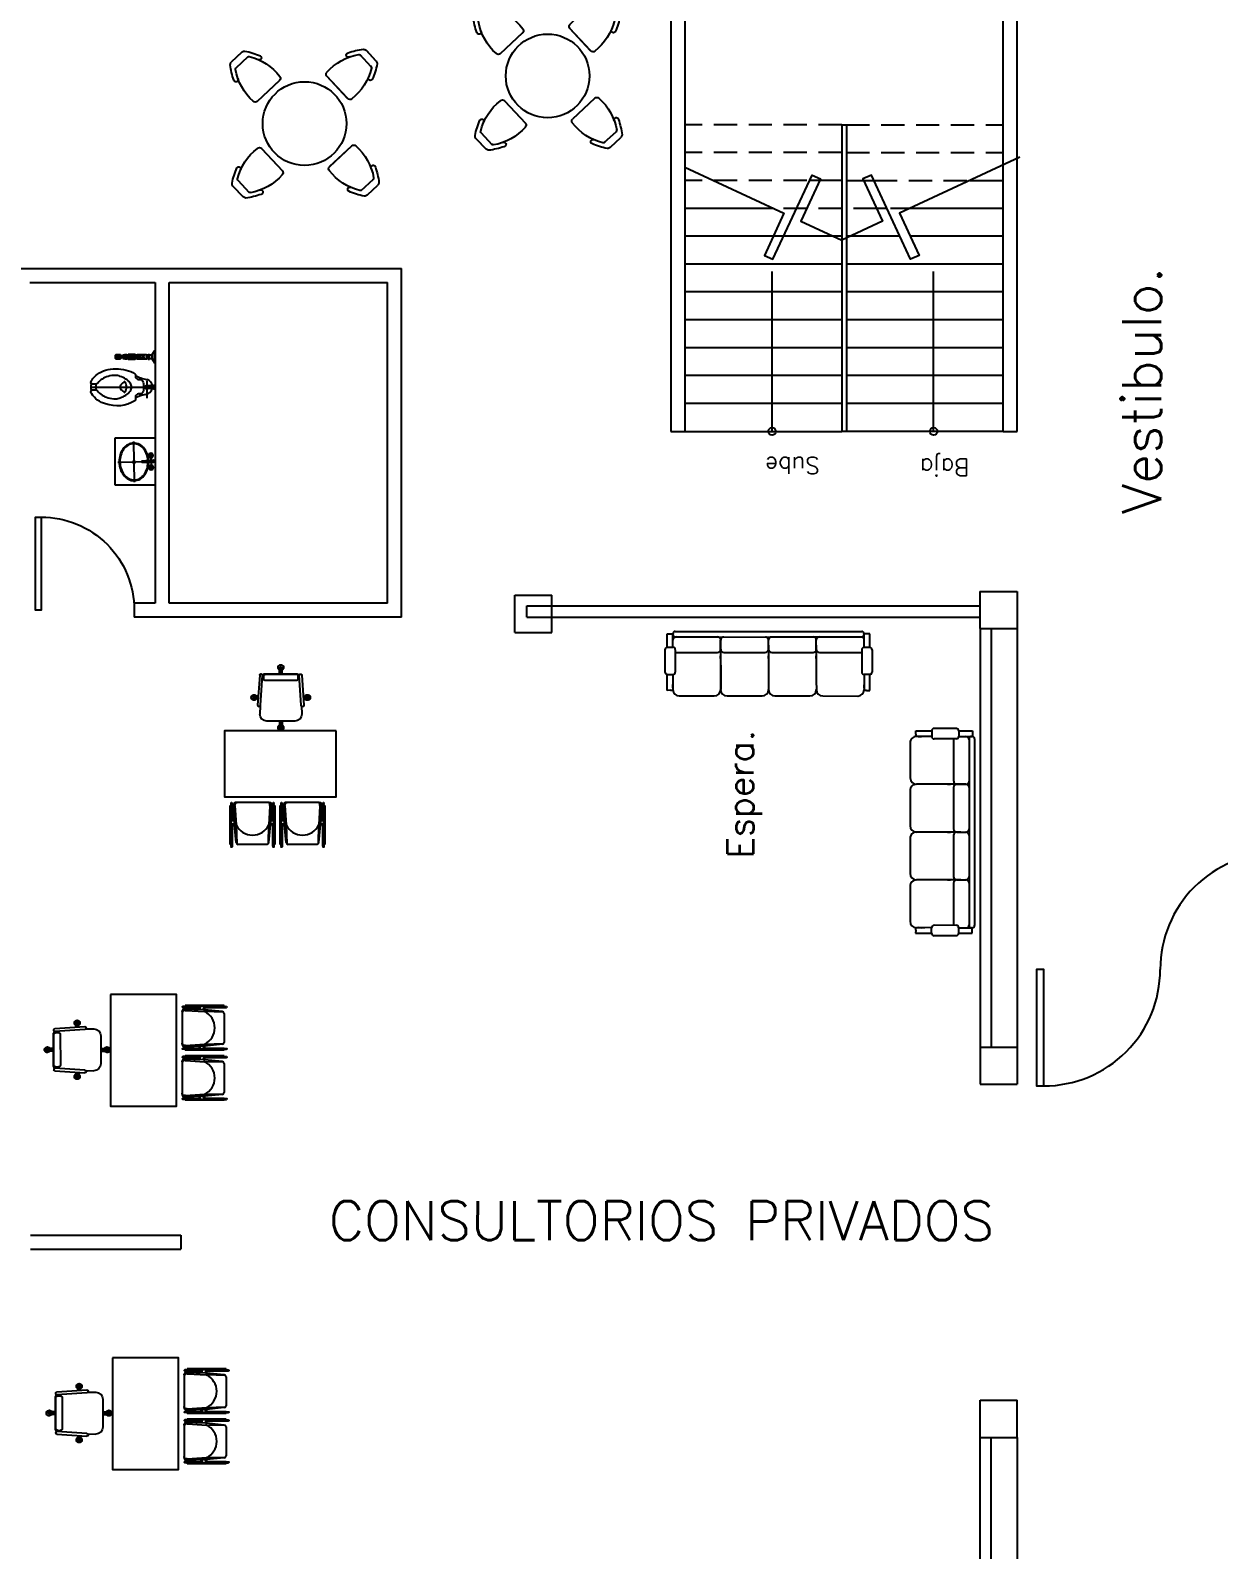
# Model space of a CAD drawing. Header units: millimetres. Extents: x -1615 to -538, y 177 to 397.
# Drawn here: x -789.29 to -776.51, y 286.72 to 303.07 of the extents above; entities that cross this region are included whole.
import ezdxf
from ezdxf.enums import TextEntityAlignment as Align

# ---------------------------------------------------------------- set-up
doc = ezdxf.new("R2010")
doc.units = ezdxf.units.MM
doc.linetypes.add('HIDDEN', pattern=[0.375, 0.25, -0.125])
for name, color, linetype in [('AUX', 8, 'Continuous'), ('LOCALES', 2, 'Continuous'), ('MOB', 7, 'Continuous'), ('MUEBLES', 9, 'Continuous'), ('MURETE', 2, 'Continuous'), ('MUROS', 1, 'Continuous'), ('MUROS2', 9, 'Continuous'), ('P-1', 1, 'Continuous'), ('PROY', 8, 'HIDDEN'), ('TEX', 2, 'Continuous'), ('VENTANAS', 4, 'Continuous')]:
    doc.layers.add(name, color=color, linetype=linetype)
doc.styles.add('ROMANS', font='ROMANS.shx')

# ---------------------------------------------------------------- blocks, each defined once
blk = doc.blocks.new('OVALIN')
for p, q in [((0, -0.482), (0, 0)), ((0.11, -0.04), (-0.11, -0.04)), ((0.27, -0.267), (-0.27, -0.267))]:
    blk.add_line(p, q)
blk.add_lwpolyline([(0.017, -0.071, -0.057947), (0.094, -0.084, -0.080358), (0.171, -0.123, -0.109726), (0.229, -0.189, -0.129522), (0.25, -0.266, -0.129491), (0.229, -0.343, -0.109705), (0.171, -0.409, -0.080358), (0.094, -0.448, -0.070455), (0, -0.462, -0.070437), (-0.094, -0.448, -0.080344), (-0.171, -0.409, -0.109805), (-0.23, -0.343, -0.12938), (-0.25, -0.266, -0.129412), (-0.23, -0.189, -0.109828), (-0.171, -0.123, -0.080344), (-0.094, -0.084, -0.058052), (-0.017, -0.071, -0.05693)], format="xyb")
at = {"elevation": 0.472}
blk.add_lwpolyline([(0.016, -0.081, -0.057902), (0.091, -0.094, -0.080358), (0.165, -0.131, -0.109781), (0.221, -0.194, -0.129604), (0.24, -0.266, -0.129578), (0.221, -0.338, -0.109763), (0.165, -0.401, -0.080358), (0.091, -0.438, -0.070455), (0, -0.452, -0.070437), (-0.091, -0.438, -0.080344), (-0.165, -0.401, -0.109849), (-0.221, -0.338, -0.129486), (-0.24, -0.266, -0.129512), (-0.221, -0.194, -0.109867), (-0.165, -0.131, -0.080344), (-0.091, -0.094, -0.058006), (-0.016, -0.081, -0.05693)], format="xyb", dxfattribs=at)
for points in [[(-0.105, -0.04, 0.119733), (-0.08, -0.065, 0.119733), (-0.055, -0.04, 0.119733), (-0.08, -0.014, 0.119733)], [(0.105, -0.04, -0.119733), (0.08, -0.065, -0.119733), (0.055, -0.04, -0.119733), (0.08, -0.014, -0.119733)]]:
    blk.add_lwpolyline(points, format="xyb", close=True)
blk.add_lwpolyline([(-0.02, -0.007), (-0.013, -0.157), (0.012, -0.157), (0.02, -0.007)], close=True)
for centre, radius in [((-0.08, -0.04), 0.03), ((-0.08, -0.04), 0.00268), ((0.08, -0.04), 0.03), ((0.08, -0.04), 0.00268), ((0, -0.266, 0.472), 0.0157)]:
    blk.add_circle(centre, radius)
blk = doc.blocks.new('SILLON4')
at = {"layer": 'MOB'}
for p, q in [((0.609, 1.016), (0.262, 0.867)), ((0.719, 0.998), (0.696, 0.988)), ((0.719, 0.998), (0.751, 1.012)), ((0.751, 1.012), (0.818, 0.854)), ((0.706, 0.964), (0.699, 0.98)), ((0.763, 0.83), (0.706, 0.964)), ((0.706, 0.964), (0.72, 0.932)), ((0.763, 0.83), (0.706, 0.964)), ((0.818, 0.854), (0.763, 0.83)), ((0.947, 0.62), (0.852, 0.84)), ((0.136, 0.814), (-0.211, 0.665)), ((0.414, 0.34), (0.226, 0.778)), ((0.436, 0.289), (0.226, 0.777)), ((0.844, 0.576), (0.75, 0.797)), ((-0.337, 0.611), (-0.684, 0.462)), ((-0.059, 0.137), (-0.247, 0.575)), ((0.825, 0.6), (0.415, 0.424)), ((0.933, 0.586), (0.878, 0.562)), ((0.878, 0.562), (0.909, 0.492)), ((0.909, 0.491), (0.936, 0.428)), ((0.933, 0.586), (0.991, 0.452)), ((-0.81, 0.408), (-1.156, 0.26)), ((-0.81, 0.408), (-1.156, 0.26)), ((0.922, 0.396), (-0.922, -0.396)), ((-0.684, 0.29), (-0.72, 0.372)), ((0.898, 0.451), (-0.061, 0.038)), ((0.352, 0.398), (-0.058, 0.222)), ((0.358, 0.471), (0.37, 0.443)), ((0.397, 0.38), (0.436, 0.29)), ((0.891, 0.446), (0.481, 0.271)), ((0.991, 0.452), (0.936, 0.428)), ((-1.219, 0.167), (-1.251, 0.154)), ((-1.219, 0.167), (-1.196, 0.177)), ((-1.185, 0.154), (-1.192, 0.169)), ((-1.157, 0.087), (-1.192, 0.169)), ((-0.531, -0.066), (-0.696, 0.317)), ((-0.121, 0.195), (-0.531, 0.019)), ((-0.115, 0.268), (-0.103, 0.24)), ((-0.076, 0.177), (-0.037, 0.087)), ((-1.251, 0.154), (-1.183, -0.004)), ((-1.128, 0.02), (-1.185, 0.154)), ((-1.185, 0.154), (-1.172, 0.121)), ((-1.183, -0.004), (-1.128, 0.02)), ((-1, -0.214), (-1.094, 0.006)), ((-0.041, 0.047), (-0.945, -0.341)), ((-0.588, 0.065), (-0.576, 0.037)), ((-1.102, -0.258), (-1.197, -0.038)), ((-0.594, -0.008), (-1.013, -0.188)), ((-0.549, -0.026), (-0.51, -0.116)), ((-0.464, -0.135), (-0.534, -0.165)), ((-1.068, -0.272), (-1.013, -0.248)), ((-1.068, -0.272), (-1.011, -0.406)), ((-1.013, -0.248), (-0.955, -0.383)), ((-1.012, -0.251), (-0.979, -0.328)), ((-1.011, -0.406), (-0.956, -0.382)), ((-0.956, -0.382), (-0.959, -0.375))]:
    blk.add_line(p, q, dxfattribs=at)
for centre, radius, start, end in [((0.636, 0.953), 0.0686, 23.2236, 113.2236), ((0.163, 0.751), 0.0686, 23.2236, 113.2236), ((0.163, 0.751), 0.0686, 23.2236, 113.2236), ((0.289, 0.804), 0.0686, 113.2236, 203.2236), ((0.773, 0.807), 0.0257, 113.2236, 203.2236), ((0.829, 0.83), 0.0257, 23.2236, 113.2236), ((-0.184, 0.602), 0.0686, 113.2236, 203.2236), ((-0.31, 0.548), 0.0686, 23.2236, 113.2236), ((-0.31, 0.548), 0.0686, 23.2236, 113.2236), ((0.868, 0.586), 0.0257, 203.2236, 293.2236), ((0.877, 0.478), 0.0343, 293.2236, 23.2236), ((0.923, 0.61), 0.0257, 293.2236, 23.2236), ((-0.783, 0.345), 0.0686, 23.2236, 113.2236), ((-0.783, 0.345), 0.0686, 23.2236, 113.2236), ((-0.656, 0.399), 0.0686, 113.2236, 203.2236), ((0.365, 0.366), 0.0343, 23.2236, 113.2236), ((0.429, 0.392), 0.0343, 113.2236, 203.2236), ((0.908, 0.427), 0.0257, 23.2236, 113.2236), ((0.912, 0.419), 0.0257, 293.2236, 23.2236), ((-1.129, 0.197), 0.0686, 113.2236, 203.2236), ((-0.107, 0.163), 0.0343, 23.2236, 113.2236), ((-0.044, 0.19), 0.0343, 113.2236, 203.2236), ((0.404, 0.276), 0.0343, 293.2236, 23.2236), ((0.467, 0.302), 0.0343, 203.2236, 293.2236), ((-1.118, -0.004), 0.0257, 23.2236, 113.2236), ((-0.517, -0.012), 0.0343, 113.2236, 203.2236), ((-0.069, 0.073), 0.0343, 293.2236, 23.2236), ((-0.006, 0.1), 0.0343, 203.2236, 293.2236), ((-1.173, -0.028), 0.0257, 113.2236, 203.2236), ((-0.58, -0.039), 0.0343, 23.2236, 113.2236), ((-0.541, -0.13), 0.0343, 293.2236, 23.2236), ((-0.478, -0.103), 0.0343, 203.2236, 293.2236), ((-1.078, -0.248), 0.0257, 203.2236, 293.2236), ((-1.023, -0.224), 0.0257, 293.2236, 23.2236), ((-0.955, -0.318), 0.0257, 203.2236, 293.2236), ((-0.935, -0.365), 0.0257, 113.2236, 203.2236), ((-0.932, -0.372), 0.0257, 203.2236, 293.2236)]:
    blk.add_arc(centre, radius, start, end, dxfattribs=at)
blk = doc.blocks.new('A$C63B07002')
at = {"layer": 'MOB', "xscale": -1, "rotation": 51.18713273036943}
blk.add_blockref('SILLON4', (1.259, 0.489), dxfattribs=at)
blk = doc.blocks.new('SILLA-1')
for p, q in [((-0.269, 0.182), (-0.29, -0.118)), ((-0.1, 0.244), (-0.189, 0.252)), ((-0.108, 0.254), (-0.108, 0.256)), ((-0.093, 0.239), (0.228, 0.195)), ((0.23, 0.225), (-0.091, 0.269)), ((-0.024, 0.26), (-0.021, 0.302)), ((-0.021, 0.302), (0.009, 0.3)), ((-0.017, 0.259), (-0.014, 0.302)), ((-0.002, 0.256), (0.001, 0.301)), ((0.006, 0.255), (0.009, 0.3)), ((0.167, 0.167), (0.144, -0.162)), ((0.217, 0.183), (0.188, 0.185)), ((0.215, -0.18), (0.24, 0.174)), ((0.239, 0.204), (0.239, 0.214)), ((-0.346, 0.052), (-0.348, 0.022)), ((-0.28, 0.024), (-0.348, 0.029)), ((-0.28, 0.017), (-0.348, 0.022)), ((-0.279, 0.04), (-0.347, 0.044)), ((-0.278, 0.047), (-0.346, 0.052)), ((0.213, -0.167), (0.236, 0.162)), ((0.228, 0.005), (0.296, 0)), ((0.229, 0.012), (0.297, 0.007)), ((0.297, 0.007), (0.295, -0.022)), ((0.227, -0.01), (0.295, -0.015)), ((0.227, -0.018), (0.295, -0.022)), ((-0.131, -0.202), (-0.22, -0.198)), ((-0.14, -0.211), (-0.14, -0.214)), ((0.199, -0.228), (-0.125, -0.228)), ((-0.123, -0.199), (0.201, -0.199)), ((-0.058, -0.228), (-0.06, -0.271)), ((-0.06, -0.271), (-0.031, -0.273)), ((-0.05, -0.228), (-0.053, -0.272)), ((-0.035, -0.228), (-0.038, -0.273)), ((-0.027, -0.228), (-0.031, -0.273)), ((0.192, -0.186), (0.163, -0.184)), ((0.21, -0.209), (0.21, -0.219))]:
    blk.add_line(p, q)
for points in [[(-0.376, 0.054), (-0.378, 0.024)], [(-0.278, 0.047), (-0.28, 0.017)], [(0.229, 0.012), (0.227, -0.018)]]:
    blk.add_lwpolyline(points)
for centre, radius, start, end in [((-0.006, 0.301), 0.03, 296.0766, 236.0766), ((-0.194, 0.177), 0.075, 86.0766, 176.0766), ((-0.092, 0.253), 0.016, 86.0766, 176.0766), ((-0.092, 0.255), 0.016, 176.0766, 266.0766), ((-0.006, 0.301), 0.0102, 356.0766, 176.0766), ((0.187, 0.165), 0.02, 86.0766, 176.0766), ((0.216, 0.163), 0.02, 356.0766, 86.0766), ((0.218, 0.174), 0.0215, 359.1541, 79.6333), ((0.229, 0.205), 0.01, 266.0766, 356.0766), ((0.229, 0.215), 0.01, 356.0766, 86.0766), ((-0.347, 0.037), 0.03, 26.0766, 326.0766), ((-0.347, 0.037), 0.0102, 86.0766, 266.0766), ((0.296, -0.007), 0.03, 206.0766, 146.0766), ((0.296, -0.007), 0.0102, 266.0766, 86.0766), ((-0.215, -0.123), 0.075, 176.0766, 266.0766), ((0.164, -0.164), 0.02, 176.0766, 266.0766), ((-0.124, -0.215), 0.016, 86.0766, 176.0766), ((-0.124, -0.212), 0.016, 176.0766, 266.0766), ((-0.045, -0.272), 0.03, 116.0766, 56.0766), ((-0.045, -0.272), 0.0102, 176.0766, 356.0766), ((0.193, -0.166), 0.02, 266.0766, 356.0766), ((0.194, -0.177), 0.0215, 272.5199, 352.9991), ((0.2, -0.218), 0.01, 266.0766, 356.0766), ((0.2, -0.209), 0.01, 356.0766, 86.0766)]:
    blk.add_arc(centre, radius, start, end)
blk = doc.blocks.new('8140127')
at = {"layer": 'MOB'}
for p, q in [((-0.248, 0.462), (-0.248, 0.042)), ((-0.248, 0.462), (-0.238, 0.462)), ((-0.248, 0.462), (-0.238, 0.462)), ((-0.248, 0.462), (-0.238, 0.462)), ((-0.248, 0.462), (-0.238, 0.462)), ((-0.248, 0.462), (-0.238, 0.462)), ((-0.248, 0.042), (-0.248, 0.462)), ((-0.238, 0.479), (-0.238, 0.487)), ((-0.238, 0.479), (-0.238, 0.48)), ((-0.238, 0.462), (-0.238, 0.48)), ((-0.238, 0.262), (-0.238, 0.48)), ((-0.238, 0.462), (-0.238, 0.432)), ((-0.228, 0.483), (-0.228, 0.487)), ((-0.228, 0.48), (-0.228, 0.483)), ((-0.228, 0.48), (-0.228, 0.477)), ((-0.228, 0.262), (-0.228, 0.48)), ((-0.228, 0.48), (-0.228, 0.262)), ((-0.184, 0.443), (-0.203, 0.252)), ((-0.184, 0.443), (-0.184, 0.443)), ((-0.178, 0.456), (-0.183, 0.252)), ((-0.164, 0.462), (0.148, 0.462)), ((0.167, 0.252), (0.161, 0.456)), ((0.168, 0.443), (0.187, 0.252)), ((0.212, 0.479), (0.212, 0.487)), ((0.212, 0.462), (0.212, 0.479)), ((0.212, 0.462), (0.212, 0.262)), ((0.212, 0.279), (0.212, 0.462)), ((0.222, 0.479), (0.222, 0.487)), ((0.222, 0.273), (0.222, 0.487)), ((0.222, 0.479), (0.222, 0.262)), ((0.222, 0.462), (0.232, 0.462)), ((0.232, 0.462), (0.232, 0.042)), ((-0.238, 0.262), (-0.238, 0.185)), ((-0.238, 0.185), (-0.238, 0.024)), ((-0.228, 0.205), (-0.228, 0.205)), ((-0.228, 0.185), (-0.228, 0.023)), ((-0.228, 0.023), (-0.228, 0.185)), ((-0.218, 0.252), (-0.203, 0.252)), ((-0.218, 0.252), (-0.203, 0.252)), ((-0.204, 0.242), (-0.218, 0.242)), ((-0.205, 0.205), (-0.218, 0.205)), ((-0.205, 0.195), (-0.218, 0.195)), ((-0.204, 0.242), (-0.211, 0.034)), ((-0.204, 0.242), (-0.203, 0.252)), ((-0.195, 0.052), (-0.183, 0.252)), ((-0.183, 0.252), (-0.183, 0.252)), ((0.181, 0.045), (0.167, 0.252)), ((0.187, 0.252), (0.195, 0.034)), ((0.202, 0.252), (0.187, 0.252)), ((0.187, 0.252), (0.202, 0.252)), ((0.202, 0.242), (0.187, 0.242)), ((0.188, 0.205), (0.202, 0.205)), ((0.189, 0.195), (0.202, 0.195)), ((0.212, 0.262), (0.212, 0.279)), ((0.212, 0.185), (0.212, 0.024)), ((0.222, 0.252), (0.222, 0.273)), ((0.222, 0.265), (0.222, 0.168)), ((0.222, 0.242), (0.222, 0.265)), ((0.222, 0.252), (0.222, 0.242)), ((0.222, 0.242), (0.222, 0.205)), ((0.222, 0.185), (0.222, 0.024)), ((-0.248, 0.042), (-0.238, 0.042)), ((-0.248, 0.042), (-0.238, 0.042)), ((-0.248, 0.042), (-0.238, 0.042)), ((-0.248, 0.042), (-0.238, 0.042)), ((-0.248, 0.042), (-0.238, 0.042)), ((-0.238, 0.042), (-0.238, 0.072)), ((-0.238, 0.042), (-0.238, 0.023)), ((-0.238, 0.024), (-0.238, 0.017)), ((-0.238, 0.024), (-0.238, 0.023)), ((-0.228, 0.024), (-0.228, 0.017)), ((-0.228, 0.024), (-0.228, 0.023)), ((-0.195, 0.042), (-0.195, 0.052)), ((-0.195, 0.042), (-0.195, 0.032)), ((-0.183, 0.012), (-0.192, 0.012)), ((-0.183, 0.012), (-0.166, 0.012)), ((-0.175, 0.012), (0.161, 0.012)), ((-0.166, 0.012), (-0.166, 0.013)), ((0.167, 0.012), (0.156, 0.012)), ((0.167, 0.012), (0.175, 0.012)), ((0.181, 0.045), (0.181, 0.032)), ((0.212, 0.024), (0.212, 0.017)), ((0.222, 0.042), (0.232, 0.042)), ((0.222, 0.024), (0.222, 0.017))]:
    blk.add_line(p, q, dxfattribs=at)
for centre in [(-0.233, 0.487), (0.217, 0.487), (-0.233, 0.017), (0.217, 0.017)]:
    blk.add_circle(centre, 0.005, dxfattribs=at)
for centre, radius, start, end in [((-0.164, 0.442), 0.02, 90, 177.2737), ((-0.008, 0.168), 0.194, 25.6954, 154.3046), ((0.148, 0.442), 0.02, 2.7263, 90), ((-0.218, 0.262), 0.02, 180, 270), ((-0.218, 0.185), 0.02, 90, 180), ((-0.218, 0.262), 0.01, 180, 270), ((-0.218, 0.262), 0.01, 180, 270), ((-0.218, 0.185), 0.01, 90, 180), ((0.202, 0.262), 0.01, 270, 0), ((0.202, 0.262), 0.02, 270, 360), ((0.202, 0.185), 0.02, 0, 90), ((0.202, 0.185), 0.01, 360, 90), ((-0.192, 0.032), 0.02, 175.2364, 270), ((-0.175, 0.032), 0.02, 180, 270), ((0.161, 0.032), 0.02, 270, 0), ((0.175, 0.032), 0.02, 270, 4.7636)]:
    blk.add_arc(centre, radius, start, end, dxfattribs=at)
blk = doc.blocks.new('8360154')
at = {"layer": 'MOB'}
for p, q in [((-0.114, 0.198), (-0.128, 0.198)), ((-0.128, 0.198), (-0.114, 0.198)), ((-0.128, 0.198), (0.05, 0.198)), ((-0.114, 0.279), (-0.119, 0.279)), ((-0.114, 0.279), (-0.119, 0.279)), ((-0.114, 0.279), (0.041, 0.279)), ((0.036, 0.279), (-0.114, 0.279)), ((0.05, 0.198), (0.037, 0.198)), ((-0.204, -0.221), (-0.204, -0.221)), ((-0.204, -0.221), (-0.204, -0.221)), ((-0.204, -0.221), (-0.204, -0.221)), ((-0.204, -0.221), (-0.204, -0.221)), ((-0.204, -0.221), (-0.204, -0.221)), ((-0.204, -0.221), (-0.204, -0.221)), ((-0.202, -0.221), (-0.204, -0.221)), ((-0.202, -0.221), (0.126, -0.221)), ((-0.198, -0.221), (0.126, -0.221)), ((0.124, -0.221), (0.126, -0.221)), ((0.126, -0.221), (0.126, -0.221)), ((0.126, -0.221), (0.126, -0.221))]:
    blk.add_line(p, q, dxfattribs=at)
for centre, radius, start, end in [((0.352, -0.134), 0.589, 146.769, 185.5261), ((0.549, -0.225), 0.852, 144.8892, 156.6032), ((-0.111, 0.225), 0.0546, 97.7265, 132.0881), ((-0.123, 0.179), 0.0202, 105.2359, 150.5078), ((0.022, 0.199), 0.0819, 54.5973, 77.0407), ((0.045, 0.179), 0.0196, 28.6466, 75.2389), ((-0.436, -0.136), 0.595, 354.6785, 33.3393), ((-0.601, -0.215), 0.825, 23.8528, 35.6459), ((-0.21, 0.107), 0.0236, 163.1411, 326.8155), ((0.133, 0.106), 0.0248, 189.0366, 31.7969), ((-0.204, -0.191), 0.03, 180, 270), ((0.126, -0.191), 0.03, 270, 360)]:
    blk.add_arc(centre, radius, start, end, dxfattribs=at)
blk = doc.blocks.new('A$C212E4BCC')
at = {"layer": 'MOB', "linetype": 'Continuous'}
blk.add_circle((1.028, 1.028), 0.45, dxfattribs=at)
at = {"layer": 'MOB', "xscale": -1}
for p, rotation in [((0.996, 1.775), 356.1272636106476), ((0.281, 0.996), 86.12726361064757), ((1.775, 1.06), 266.1272636106476), ((1.06, 0.281), 176.1272636106476)]:
    blk.add_blockref('8360154', p, dxfattribs=dict(at, rotation=rotation))

msp = doc.modelspace()

# ---------------------------------------------------------------- hatches: boundary and pattern name
at = {"layer": 'MOB'}
h = msp.add_hatch(dxfattribs=at)
h.set_pattern_fill('AR-SAND', color=3, scale=0.03, style=0)
h.set_pattern_definition([(37.5, (-1402.8785, 253.7085), (-0.048001, 1.4682397), [0, -1.15824, 0, -1.2954, 0, -1.23825]), (7.5, (-1402.8785, 253.7085), (1.34857, 2.1504753), [0, -0.62484, 0, -1.04394, 0, -0.40005]), (327.5, (-1403.8158, 253.7085), (2.372977, 0.0043116), [0, -0.381, 0, -1.3716, 0, -1.7907]), (317.5, (-1403.8158, 253.7085), (2.2906694, 0.668788), [0, -0.1905, 0, -0.89916, 0, -1.0287])])
h.paths.add_polyline_path([(-758.837, 347.215), (-812.758, 335.518), (-812.758, 334.673), (-803.9, 334.673), (-803.9, 329.947), (-799.313, 325.307), (-782.89, 325.307), (-782.89, 328.837), (-770.72, 328.837), (-770.72, 325.456), (-758.098, 325.456), (-758.098, 303.87), (-760.597, 303.87), (-760.597, 297.006), (-760.508, 297.006), (-760.508, 296.905), (-758.397, 296.905), (-758.397, 296.975), (-757.997, 296.975), (-757.997, 296.575), (-758.097, 296.575), (-758.097, 283.471), (-757.975, 283.471), (-757.975, 283.071), (-758.375, 283.071), (-758.375, 283.155), (-760.375, 283.155), (-760.375, 283.044), (-760.597, 283.044), (-760.597, 279.854), (-760.455, 279.854), (-760.455, 279.705), (-746.972, 279.705), (-746.972, 272.855), (-749.274, 272.855), (-749.274, 265.205), (-745.307, 265.205), (-745.307, 253.28), (-736.306, 250.855), (-741.501, 261.951)])
h.paths.add_polyline_path([(-804.753, 325.526), (-813.904, 325.526), (-813.904, 323.04), (-804.753, 323.04, 1)])
h.paths.add_polyline_path([(-793.647, 300.355), (-811.904, 300.355, 0.414214), (-813.754, 298.505), (-813.754, 296.366, 0.414214), (-811.904, 294.516), (-809.75, 294.516), (-812.618, 297.384), (-810.638, 299.364), (-808.978, 297.704), (-806.998, 299.684), (-805.338, 298.024), (-803.678, 299.684), (-798.51, 294.516), (-796.147, 294.516), (-796.147, 296.613), (-796.208, 296.613), (-796.208, 297.013), (-795.808, 297.013), (-795.808, 296.905), (-793.688, 296.905), (-793.688, 297.074), (-793.647, 297.074)])
h.paths.add_polyline_path([(-803.388, 289.162), (-812.035, 289.162, 1), (-812.035, 285.962), (-803.388, 285.962, 1)])
h.paths.add_polyline_path([(-799.655, 280.258, 0.414214), (-800.005, 280.608), (-808.772, 280.608), (-808.772, 279.83), (-808.372, 279.83), (-808.372, 279.73), (-805.772, 279.73), (-805.772, 279.83), (-805.372, 279.83), (-805.372, 279.73), (-802.772, 279.73), (-802.772, 279.83), (-802.372, 279.83), (-802.372, 279.73), (-799.772, 279.73), (-799.772, 279.83), (-799.655, 279.83)], flags=17)
h.paths.add_polyline_path([(-808.722, 254.706), (-812.247, 254.706), (-812.247, 274.904), (-810.647, 274.904), (-810.647, 280.608), (-810.904, 280.608, 0.414214), (-813.754, 277.758), (-813.754, 253.219, 0.315329), (-806.85, 243.36), (-785.107, 237.258, 0.496821), (-778.947, 241.928), (-778.947, 245.98), (-808.722, 245.98)])
h.paths.add_polyline_path([(-753.647, 257.705), (-763.747, 257.705), (-763.747, 261.081), (-765.147, 261.081), (-765.147, 257.78, -1), (-770.297, 257.78), (-770.297, 261.081), (-772.147, 261.08), (-772.147, 257.774, 0.413999), (-767.725, 253.355), (-753.647, 253.355)], flags=17)
h.paths.add_polyline_path([(-754.727, 229.822, 0.978274), (-755.051, 228.667), (-737.051, 223.615), (-736.65, 225.175)])
h = msp.add_hatch(dxfattribs=at)
h.set_pattern_fill('GRASS', color=3, scale=0.05, style=0)
h.set_pattern_definition([(90, (-1505.3727, 255.352), (-0.898025, 0.898025), [0.238125, -1.557925]), (45, (-1505.3727, 255.352), (-0.8980256, 0.8980256), [0.238125, -1.031875]), (135, (-1505.3727, 255.352), (-0.8980256, -0.8980256), [0.238125, -1.031875])])
h.paths.add_polyline_path([(-758.837, 347.215), (-812.758, 335.518), (-812.758, 334.673), (-803.9, 334.673), (-803.9, 329.947), (-799.313, 325.307), (-782.89, 325.307), (-782.89, 328.837), (-770.72, 328.837), (-770.72, 325.456), (-758.098, 325.456), (-758.098, 303.87), (-760.597, 303.87), (-760.597, 297.006), (-760.508, 297.006), (-760.508, 296.905), (-758.397, 296.905), (-758.397, 296.975), (-757.997, 296.975), (-757.997, 296.575), (-758.097, 296.575), (-758.097, 283.471), (-757.975, 283.471), (-757.975, 283.071), (-758.375, 283.071), (-758.375, 283.155), (-760.375, 283.155), (-760.375, 283.044), (-760.597, 283.044), (-760.597, 279.854), (-760.455, 279.854), (-760.455, 279.705), (-746.972, 279.705), (-746.972, 272.855), (-749.274, 272.855), (-749.274, 265.205), (-745.307, 265.205), (-745.307, 253.28), (-736.306, 250.855), (-741.501, 261.951)])
h.paths.add_polyline_path([(-804.753, 325.526), (-813.904, 325.526), (-813.904, 323.04), (-804.753, 323.04, 1)])
h.paths.add_polyline_path([(-793.647, 300.355), (-811.904, 300.355, 0.414214), (-813.754, 298.505), (-813.754, 296.366, 0.414214), (-811.904, 294.516), (-809.75, 294.516), (-812.618, 297.384), (-810.638, 299.364), (-808.978, 297.704), (-806.998, 299.684), (-805.338, 298.024), (-803.678, 299.684), (-798.51, 294.516), (-796.147, 294.516), (-796.147, 296.613), (-796.208, 296.613), (-796.208, 297.013), (-795.808, 297.013), (-795.808, 296.905), (-793.688, 296.905), (-793.688, 297.074), (-793.647, 297.074)])
h.paths.add_polyline_path([(-803.388, 289.162), (-812.035, 289.162, 1), (-812.035, 285.962), (-803.388, 285.962, 1)])
h.paths.add_polyline_path([(-799.655, 280.258, 0.414214), (-800.005, 280.608), (-808.772, 280.608), (-808.772, 279.83), (-808.372, 279.83), (-808.372, 279.73), (-805.772, 279.73), (-805.772, 279.83), (-805.372, 279.83), (-805.372, 279.73), (-802.772, 279.73), (-802.772, 279.83), (-802.372, 279.83), (-802.372, 279.73), (-799.772, 279.73), (-799.772, 279.83), (-799.655, 279.83)], flags=17)
h.paths.add_polyline_path([(-808.722, 254.706), (-812.247, 254.706), (-812.247, 274.904), (-810.647, 274.904), (-810.647, 280.608), (-810.904, 280.608, 0.414214), (-813.754, 277.758), (-813.754, 253.219, 0.315329), (-806.85, 243.36), (-785.107, 237.258, 0.496821), (-778.947, 241.928), (-778.947, 245.98), (-808.722, 245.98)])
h.paths.add_polyline_path([(-753.647, 257.705), (-763.747, 257.705), (-763.747, 261.081), (-765.147, 261.081), (-765.147, 257.78, -1), (-770.297, 257.78), (-770.297, 261.081), (-772.147, 261.08), (-772.147, 257.774, 0.413999), (-767.725, 253.355), (-753.647, 253.355)], flags=17)
h.paths.add_polyline_path([(-754.727, 229.822, 0.978274), (-755.051, 228.667), (-737.051, 223.615), (-736.65, 225.175)])

# ---------------------------------------------------------------- linework, layer by layer
at = {"layer": 'AUX'}
for p, q in [((-780.797, 301.453), (-780.907, 301.453)), ((-780.325, 301.453), (-780.214, 301.453)), ((-779.183, 301.453), (-778.823, 301.453)), ((-781.295, 301.153), (-782.248, 301.153)), ((-780.075, 301.153), (-780.185, 301.153)), ((-778.823, 301.153), (-779.826, 301.153)), ((-780.561, 300.853), (-782.248, 300.853)), ((-779.935, 300.853), (-780.511, 300.853)), ((-778.823, 300.853), (-779.824, 300.853)), ((-781.31, 298.753), (-781.31, 300.472)), ((-778.823, 300.553), (-780.511, 300.553)), ((-779.573, 298.753), (-779.573, 300.472)), ((-778.823, 300.253), (-780.511, 300.253)), ((-778.823, 299.953), (-780.511, 299.953)), ((-778.823, 299.653), (-780.511, 299.653)), ((-778.823, 299.353), (-780.511, 299.353)), ((-778.823, 299.053), (-780.511, 299.053)), ((-778.823, 298.753), (-780.511, 298.753))]:
    msp.add_line(p, q, dxfattribs=at)
at = {"layer": 'AUX', "linetype": 'Continuous'}
for p, q in [((-780.561, 300.553), (-782.248, 300.553)), ((-780.561, 300.253), (-782.248, 300.253)), ((-780.561, 299.953), (-782.248, 299.953)), ((-780.561, 299.653), (-782.248, 299.653)), ((-780.561, 299.353), (-782.248, 299.353)), ((-780.561, 299.053), (-782.248, 299.053)), ((-782.248, 298.753), (-780.561, 298.753))]:
    msp.add_line(p, q, dxfattribs=at)
at = {"layer": 'AUX'}
for points in [[(-782.248, 301.597), (-781.182, 301.1), (-781.393, 300.647), (-781.302, 300.605), (-780.88, 301.511), (-780.789, 301.469), (-781.001, 301.015), (-780.561, 300.81)], [(-778.643, 301.705), (-779.94, 301.1), (-779.728, 300.647), (-779.819, 300.605), (-780.242, 301.511), (-780.332, 301.469), (-780.121, 301.015), (-780.561, 300.81)]]:
    msp.add_lwpolyline(points, dxfattribs=at)
at = {"layer": 'MOB'}
for points in [[(-786.002, 295.532), (-787.202, 295.532), (-787.202, 294.821), (-786.002, 294.821)], [(-788.428, 292.695), (-788.428, 291.495), (-787.717, 291.495), (-787.717, 292.695)], [(-788.407, 288.786), (-788.407, 287.586), (-787.696, 287.586), (-787.696, 288.786)]]:
    msp.add_lwpolyline(points, close=True, dxfattribs=at)
at = {"layer": 'MUEBLES'}
for points in [[(-789.174, 297.832), (-789.174, 296.83), (-789.237, 296.83), (-789.237, 297.832), (-789.174, 297.832, -0.414214), (-788.172, 296.83, -0.414214)], [(-775.881, 294.218), (-775.881, 292.965), (-775.802, 292.965), (-775.802, 294.218), (-775.881, 294.218, 0.414214), (-777.134, 292.965, 0.414214)], [(-778.386, 291.712), (-778.386, 292.965), (-778.465, 292.965), (-778.465, 291.712), (-778.386, 291.712, 0.414214), (-777.134, 292.965, 0.414214)]]:
    msp.add_lwpolyline(points, format="xyb", dxfattribs=at)
at = {"layer": 'MURETE'}
for p, q in [((-780.561, 302.053), (-780.561, 298.753)), ((-780.561, 302.053), (-780.511, 302.053)), ((-780.511, 302.053), (-780.511, 298.753)), ((-780.511, 298.753), (-780.561, 298.753))]:
    msp.add_line(p, q, dxfattribs=at)
at = {"layer": 'MUROS'}
for p, q in [((-782.398, 304.105), (-782.398, 298.753)), ((-782.248, 303.955), (-782.248, 298.753)), ((-778.823, 298.753), (-778.823, 303.828)), ((-778.673, 298.753), (-778.673, 303.828)), ((-790.648, 300.505), (-785.297, 300.505)), ((-785.297, 296.755), (-785.297, 300.505)), ((-789.297, 300.355), (-787.947, 300.355)), ((-787.947, 300.355), (-787.947, 296.905)), ((-787.797, 296.905), (-787.797, 300.355)), ((-787.797, 300.355), (-785.447, 300.355)), ((-785.447, 296.905), (-785.447, 300.355)), ((-782.398, 298.753), (-782.248, 298.753)), ((-778.823, 298.753), (-778.673, 298.753)), ((-784.078, 296.991), (-783.678, 296.991)), ((-784.078, 296.591), (-784.078, 296.991)), ((-783.678, 296.591), (-783.678, 296.991)), ((-779.073, 297.032), (-778.673, 297.032)), ((-779.073, 297.032), (-779.073, 296.632)), ((-778.673, 297.032), (-778.673, 296.632)), ((-787.947, 296.905), (-788.172, 296.905)), ((-788.172, 296.905), (-788.172, 296.755)), ((-785.447, 296.905), (-787.797, 296.905)), ((-783.947, 296.755), (-783.947, 296.875)), ((-783.947, 296.875), (-779.072, 296.875)), ((-785.297, 296.755), (-788.172, 296.755)), ((-783.947, 296.755), (-779.073, 296.755)), ((-784.078, 296.591), (-783.678, 296.591)), ((-779.073, 296.632), (-778.673, 296.632)), ((-779.072, 292.13), (-778.672, 292.13)), ((-779.072, 292.13), (-779.072, 291.73)), ((-778.672, 292.13), (-778.672, 291.73)), ((-779.072, 291.73), (-778.672, 291.73)), ((-779.072, 288.33), (-778.672, 288.33)), ((-779.072, 287.93), (-779.072, 288.33)), ((-778.672, 287.93), (-778.672, 288.33)), ((-779.072, 287.93), (-778.672, 287.93))]:
    msp.add_line(p, q, dxfattribs=at)
at = {"layer": 'MUROS2'}
for p, q in [((-788.365, 299.531), (-788.365, 299.582)), ((-788.355, 299.53), (-788.355, 299.582)), ((-788.346, 299.53), (-788.346, 299.582)), ((-788.336, 299.53), (-788.336, 299.582)), ((-788.326, 299.531), (-788.326, 299.582)), ((-788.317, 299.561), (-788.291, 299.561)), ((-788.317, 299.551), (-788.291, 299.551)), ((-788.297, 299.577), (-788.273, 299.577)), ((-788.297, 299.561), (-788.297, 299.577)), ((-788.297, 299.536), (-788.297, 299.551)), ((-788.297, 299.536), (-788.273, 299.536)), ((-788.291, 299.561), (-788.291, 299.551)), ((-788.256, 299.569), (-788.273, 299.569)), ((-788.256, 299.544), (-788.273, 299.544)), ((-788.256, 299.577), (-788.239, 299.577)), ((-788.256, 299.536), (-788.239, 299.536)), ((-788.22, 299.567), (-788.201, 299.578)), ((-788.22, 299.567), (-788.22, 299.546)), ((-788.22, 299.546), (-788.201, 299.535)), ((-788.182, 299.567), (-788.201, 299.578)), ((-788.182, 299.546), (-788.201, 299.535)), ((-788.182, 299.567), (-788.182, 299.546)), ((-788.162, 299.577), (-788.141, 299.577)), ((-788.162, 299.536), (-788.141, 299.536)), ((-788.141, 299.533), (-788.141, 299.58)), ((-788.141, 299.58), (-788.123, 299.58)), ((-788.123, 299.569), (-788.141, 299.569)), ((-788.123, 299.544), (-788.141, 299.544)), ((-788.141, 299.533), (-788.123, 299.533)), ((-788.042, 299.577), (-788.024, 299.577)), ((-788.042, 299.536), (-788.024, 299.536)), ((-788.024, 299.582), (-788.007, 299.582)), ((-788.024, 299.53), (-788.024, 299.582)), ((-788.007, 299.569), (-788.024, 299.569)), ((-788.007, 299.544), (-788.024, 299.544)), ((-788.024, 299.53), (-788.007, 299.53)), ((-788.007, 299.53), (-788.007, 299.582)), ((-788.007, 299.577), (-787.983, 299.577)), ((-788.007, 299.536), (-787.983, 299.536)), ((-788.038, 299.298), (-788.038, 299.112)), ((-788.64, 299.229), (-787.947, 299.229)), ((-788.379, 298.176), (-788.379, 298.685)), ((-788.379, 298.685), (-787.947, 298.685)), ((-787.947, 298.176), (-788.379, 298.176))]:
    msp.add_line(p, q, dxfattribs=at)
for points in [[(-787.983, 299.577), (-787.983, 299.536), (-787.956, 299.492), (-787.956, 299.621)], [(-788.273, 299.53), (-788.273, 299.582), (-788.256, 299.582), (-788.256, 299.53)], [(-788.239, 299.582), (-788.239, 299.53), (-788.162, 299.53), (-788.162, 299.582)], [(-788.042, 299.582), (-788.042, 299.53), (-788.123, 299.53), (-788.123, 299.582)], [(-787.965, 299.214), (-787.965, 299.245), (-787.97, 299.245), (-787.97, 299.214)], [(-787.947, 299.209), (-787.947, 299.25), (-787.965, 299.246), (-787.965, 299.213)]]:
    msp.add_lwpolyline(points, close=True, dxfattribs=at)
for points in [[(-788.158, 299.358), (-788.158, 299.332, 0.254955), (-788.115, 299.312), (-788.094, 299.312, -0.181863), (-788.073, 299.249), (-788.073, 299.205, -0.233721), (-788.094, 299.158), (-788.115, 299.158, 0.254955), (-788.158, 299.137), (-788.158, 299.099, -0.255365), (-788.167, 299.082, -0.225319), (-788.481, 299.049, -0.081507), (-788.567, 299.09, -0.106956), (-788.63, 299.158, -0.024221), (-788.637, 299.17, -0.551249), (-788.618, 299.199), (-788.584, 299.199, -0.25566), (-788.567, 299.19, 0.111287), (-788.519, 299.143, 0.076383), (-788.455, 299.115, 0.063316), (-788.371, 299.104, 0.116242), (-788.326, 299.115, 0.076383), (-788.262, 299.143, 0.107132), (-788.216, 299.187, 0.147565), (-788.203, 299.23, 0.147565), (-788.216, 299.272, 0.107132), (-788.262, 299.317, 0.076383), (-788.326, 299.345, 0.116242), (-788.371, 299.356, 0.063316), (-788.455, 299.345, 0.076383), (-788.519, 299.317, 0.107132), (-788.565, 299.272, 0.007233), (-788.567, 299.271, -0.258993), (-788.584, 299.261), (-788.618, 299.261, -0.551249), (-788.637, 299.29, -0.024221), (-788.63, 299.302, -0.106956), (-788.567, 299.37, -0.081507), (-788.481, 299.411, -0.069614), (-788.371, 299.426, -0.069614), (-788.261, 299.411, -0.125304), (-788.165, 299.374, -0.222257)], [(-788.329, 299.582, -0.414214), (-788.317, 299.569), (-788.317, 299.543, -0.414214), (-788.329, 299.53), (-788.362, 299.53, -0.414214), (-788.375, 299.543), (-788.375, 299.569, -0.414214), (-788.362, 299.582)], [(-787.97, 299.242), (-788.038, 299.242, 1), (-788.038, 299.217), (-787.97, 299.217)]]:
    msp.add_lwpolyline(points, format="xyb", close=True, dxfattribs=at)
for points in [[(-788.635, 299.266, 0.069686), (-788.64, 299.23, 0.075487), (-788.634, 299.191, 0.106956)], [(-788.583, 299.261, 0.089657), (-788.589, 299.23, 0.147565)], [(-788.276, 299.288, 0.014204), (-788.285, 299.282, 0.107132), (-788.319, 299.25, 0.147565), (-788.325, 299.23, 0.147565)], [(-788.28, 299.167, 0.029468), (-788.269, 299.182, 0.147565), (-788.254, 299.23, 0.147565), (-788.269, 299.278, 0.029468), (-788.28, 299.293, 0.076383)], [(-788.589, 299.23, 0.089637), (-788.583, 299.199, 0.107132)], [(-788.325, 299.23, 0.147565), (-788.319, 299.21, 0.107132), (-788.285, 299.178, 0.014204), (-788.276, 299.172, 0.063316)]]:
    msp.add_lwpolyline(points, format="xyb", dxfattribs=at)
for centre, radius in [((-788.201, 299.556), 0.0259), ((-788.201, 299.556), 0.00862), ((-788.101, 299.556), 0.0186), ((-788.092, 299.556), 0.0259), ((-788.11, 299.556), 0.00873)]:
    msp.add_circle(centre, radius, dxfattribs=at)
for centre, radius, start, end in [((-787.988, 299.651), 0.342, 240.1831, 261.5378), ((-788.107, 299.312), 0.00875, 0.1305, 179.8693), ((-788.059, 299.233), 0.0826, 6.1613, 75.4476), ((-787.988, 298.815), 0.342, 100.8317, 119.8167), ((-788.107, 299.158), 0.00875, 180.1305, 359.8693), ((-788.038, 299.229), 0.0206, 37.5993, 322.4004), ((-788.038, 299.229), 0.0166, 49.4231, 310.5767), ((-788.059, 299.233), 0.0826, 274.7414, 348.6028)]:
    msp.add_arc(centre, radius, start, end, dxfattribs=at)
at = {"layer": 'P-1'}
for p, q in [((-789.29, 290.105), (-787.672, 290.105)), ((-789.29, 289.955), (-787.672, 289.955)), ((-787.672, 290.105), (-787.672, 289.955))]:
    msp.add_line(p, q, dxfattribs=at)
at = {"layer": 'PROY'}
for p, q in [((-780.561, 302.053), (-782.248, 302.053)), ((-780.511, 302.053), (-778.823, 302.053)), ((-780.561, 301.753), (-782.248, 301.753)), ((-780.511, 301.753), (-778.823, 301.753)), ((-780.561, 301.453), (-782.248, 301.453)), ((-780.511, 301.453), (-780.325, 301.453)), ((-780.214, 301.453), (-779.183, 301.453)), ((-780.561, 301.153), (-781.295, 301.153)), ((-780.185, 301.153), (-780.511, 301.153)), ((-779.787, 301.153), (-780.112, 301.153))]:
    msp.add_line(p, q, dxfattribs=at)
at = {"layer": 'VENTANAS'}
for p, q in [((-779.072, 296.63), (-779.072, 292.13)), ((-778.952, 296.63), (-778.952, 292.13)), ((-778.673, 296.63), (-778.673, 292.13)), ((-779.072, 283.43), (-779.072, 287.93)), ((-778.952, 283.43), (-778.952, 287.93)), ((-778.672, 287.93), (-778.672, 283.43))]:
    msp.add_line(p, q, dxfattribs=at)
at = {"layer": 'VENTANAS', "color": 4}
for centre in [(-781.31, 298.753), (-779.573, 298.753)]:
    msp.add_circle(centre, 0.0409, dxfattribs=at)

# ---------------------------------------------------------------- block references
at = {"layer": 'AUX'}
for p, rotation in [((-786.908, 294.772), 179.9950976112067), ((-786.37, 294.772), 179.9950976112067), ((-787.668, 292.328), 269.9950976112053), ((-787.668, 291.789), 269.9950976112053), ((-787.647, 288.419), 269.9950976112053), ((-787.647, 287.88), 269.9950976112053)]:
    msp.add_blockref('8140127', p, dxfattribs=dict(at, rotation=rotation))
at = {"layer": 'MOB', "rotation": 316.9999999999827}
for p in [(-785.178, 302.527), (-787.793, 302.014)]:
    msp.add_blockref('A$C212E4BCC', p, dxfattribs=at)
at = {"layer": 'MOB', "linetype": 'Continuous', "xscale": -1}
for p, rotation in [((-786.609, 295.917), 266.0717026909526), ((-788.813, 292.088), 356.0717026909477), ((-788.792, 288.179), 356.0717026909477)]:
    msp.add_blockref('SILLA-1', p, dxfattribs=dict(at, rotation=rotation))
at = {"layer": 'MUROS2', "xscale": -0.8115471028416653, "yscale": 0.8115471028416774, "zscale": 0.8115471028416238, "rotation": 271.1025725802144}
msp.add_blockref('OVALIN', (-787.96, 298.43), dxfattribs=at)
at = {"layer": 'VENTANAS', "xscale": -1}
for p, rotation in [((-782.69, 296.443), 207.9573545321643), ((-779.289, 295.784), 117.9573545321611)]:
    msp.add_blockref('A$C63B07002', p, dxfattribs=dict(at, rotation=rotation))
at = {"layer": 'VENTANAS'}
for p, rotation in [((-774.955, 295.784), 242.0426454678388), ((-779.345, 283.94), 62.04264546783885)]:
    msp.add_blockref('A$C63B07002', p, dxfattribs=dict(at, rotation=rotation))

# ---------------------------------------------------------------- texts
at = {"layer": 'LOCALES', "color": 5, "style": 'ROMANS'}
for s, height, rotation, p in [('Vestibulo.', 0.4195, 90, (-777.122, 299.195)), ('CONSULTORIOS PRIVADOS', 0.41954, 359.9822, (-782.5, 290.053))]:
    msp.add_text(s, height=height, rotation=rotation, dxfattribs=at).set_placement(p, align=Align.CENTER)
at = {"layer": 'LOCALES', "style": 'ROMANS'}
msp.add_text('Espera.', height=0.2797, rotation=90, dxfattribs=at).set_placement((-781.509, 294.851), align=Align.CENTER)
at = {"layer": 'TEX', "style": 'ROMANS'}
for s, p in [(' Sube', (-780.674, 298.477)), ('Baja', (-779.186, 298.457))]:
    msp.add_text(s, height=0.18, rotation=180, dxfattribs=at).set_placement(p)

doc.saveas('drawing.dxf')
